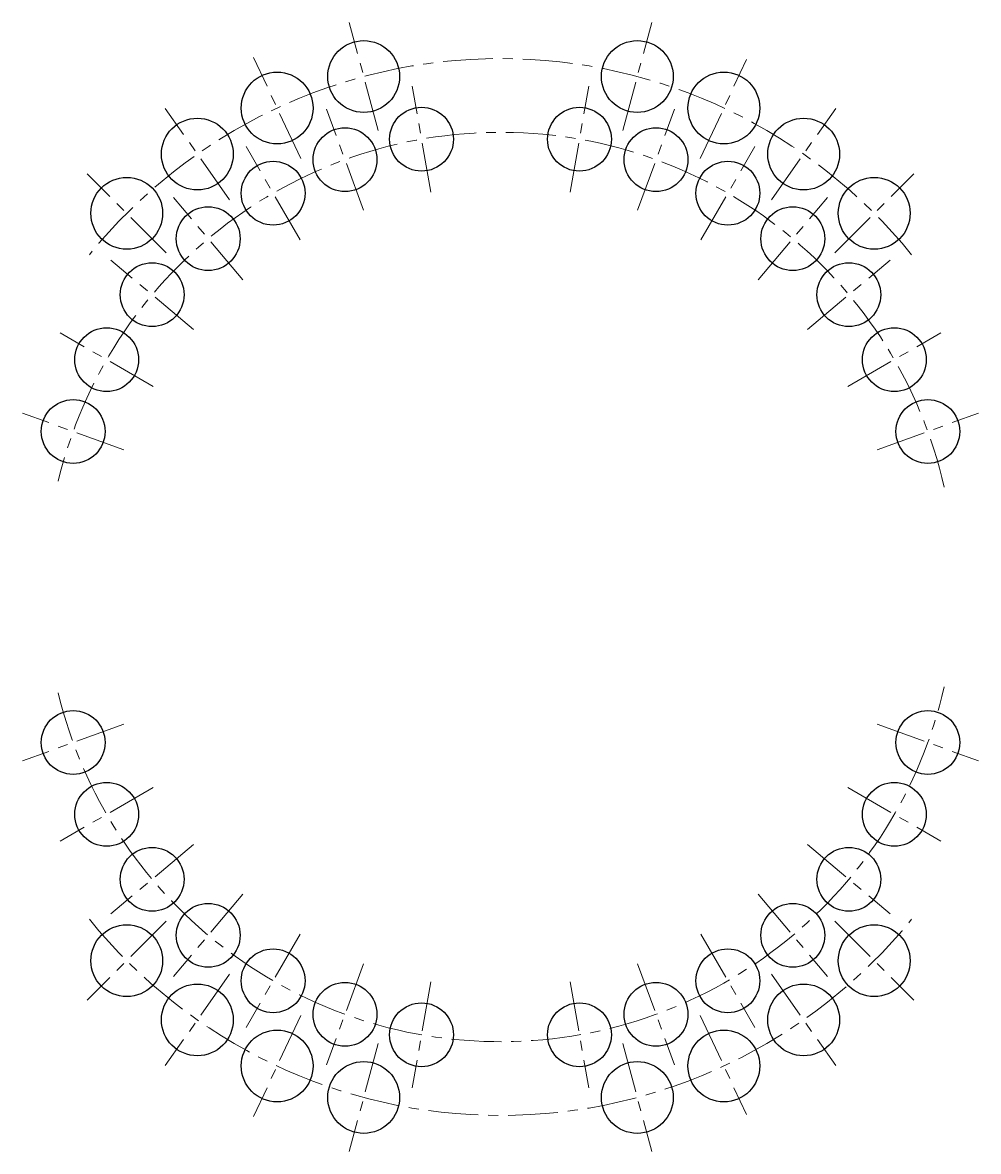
# Model space of a CAD drawing. Header units: millimetres. Extents: x -88 to 586, y 23 to 617.
# Drawn here: x 465.9 to 585.7, y 247.4 to 388.9 of the extents above; entities that cross this region are included whole.
import ezdxf

# ---------------------------------------------------------------- set-up
doc = ezdxf.new("R2010")
doc.units = ezdxf.units.MM
doc.header["$LTSCALE"] = 5
doc.linetypes.add('CENTER', pattern=[2, 1.25, -0.25, 0.25, -0.25])
doc.layers.add('1', color=1, linetype='CENTER', lineweight=15)
doc.layers.add('3', color=3, linetype='CONTINUOUS', lineweight=30)

msp = doc.modelspace()

# ---------------------------------------------------------------- linework, layer by layer
at = {"layer": '1'}
for p, q in [((510.494, 375.363), (506.871, 388.886)), ((541.164, 375.363), (544.788, 388.886)), ((500.789, 371.831), (494.872, 384.519)), ((550.869, 371.831), (556.657, 384.244)), ((517.103, 367.619), (514.759, 380.914)), ((534.555, 367.619), (536.899, 380.914)), ((491.845, 366.667), (483.815, 378.135)), ((508.643, 365.352), (504.025, 378.038)), ((543.016, 365.352), (547.633, 378.038)), ((559.813, 366.667), (567.844, 378.135)), ((500.704, 361.65), (493.954, 373.341)), ((550.954, 361.65), (557.704, 373.341)), ((483.933, 360.028), (474.033, 369.928)), ((567.725, 360.028), (577.625, 369.928)), ((493.529, 356.626), (484.851, 366.967)), ((558.129, 356.626), (566.807, 366.967)), ((487.335, 350.432), (476.994, 359.11)), ((564.323, 350.432), (574.664, 359.11)), ((482.311, 343.257), (470.62, 350.007)), ((569.347, 343.257), (581.038, 350.007)), ((478.61, 335.319), (465.924, 339.936)), ((573.049, 335.319), (585.734, 339.936)), ((478.61, 300.946), (465.924, 296.328)), ((573.049, 300.946), (585.734, 296.328)), ((482.311, 293.007), (470.62, 286.257)), ((569.347, 293.007), (581.038, 286.257)), ((487.335, 285.832), (476.994, 277.154)), ((564.323, 285.832), (574.664, 277.154)), ((493.529, 279.638), (484.851, 269.297)), ((558.129, 279.638), (566.807, 269.297)), ((483.933, 276.236), (474.033, 266.337)), ((567.725, 276.236), (577.625, 266.337)), ((500.704, 274.614), (493.954, 262.923)), ((550.954, 274.614), (557.704, 262.923)), ((508.643, 270.913), (504.025, 258.227)), ((543.016, 270.913), (547.633, 258.227)), ((491.845, 269.597), (483.815, 258.129)), ((559.813, 269.597), (567.844, 258.129)), ((517.103, 268.646), (514.759, 255.351)), ((534.555, 268.646), (536.899, 255.351)), ((500.789, 264.433), (494.872, 251.745)), ((550.869, 264.433), (556.657, 252.021)), ((510.494, 260.901), (506.871, 247.378)), ((541.164, 260.901), (544.788, 247.378))]:
    msp.add_line(p, q, dxfattribs=at)
for radius, start, end in [(66.25, 38.94329, 141.05671), (57, 12.67026, 166.53727), (57, 193.46273, 347.32974), (66.25, 218.94329, 321.05671)]:
    msp.add_arc((525.829, 318.132), radius, start, end, dxfattribs=at)
at = {"layer": '3'}
for centre, radius in [((508.682, 382.125), 4.5), ((542.976, 382.125), 4.5), ((497.831, 378.175), 4.5), ((553.828, 378.175), 4.5), ((515.931, 374.266), 4), ((535.727, 374.266), 4), ((487.83, 372.401), 4.5), ((563.829, 372.401), 4.5), ((506.334, 371.695), 4), ((545.324, 371.695), 4), ((497.329, 367.496), 4), ((554.329, 367.496), 4), ((478.983, 364.978), 4.5), ((572.675, 364.978), 4.5), ((489.19, 361.797), 4), ((562.468, 361.797), 4), ((482.165, 354.771), 4), ((569.494, 354.771), 4), ((476.466, 346.632), 4), ((575.193, 346.632), 4), ((472.267, 337.627), 4), ((579.392, 337.627), 4), ((472.267, 298.637), 4), ((579.392, 298.637), 4), ((476.466, 289.632), 4), ((575.193, 289.632), 4), ((482.165, 281.493), 4), ((569.494, 281.493), 4), ((489.19, 274.468), 4), ((562.468, 274.468), 4), ((478.983, 271.286), 4.5), ((572.675, 271.286), 4.5), ((497.329, 268.769), 4), ((554.329, 268.769), 4), ((487.83, 263.863), 4.5), ((506.334, 264.57), 4), ((545.324, 264.57), 4), ((563.829, 263.863), 4.5), ((515.931, 261.998), 4), ((535.727, 261.998), 4), ((497.831, 258.089), 4.5), ((553.828, 258.089), 4.5), ((508.682, 254.14), 4.5), ((542.976, 254.14), 4.5)]:
    msp.add_circle(centre, radius, dxfattribs=at)

doc.saveas('drawing.dxf')
